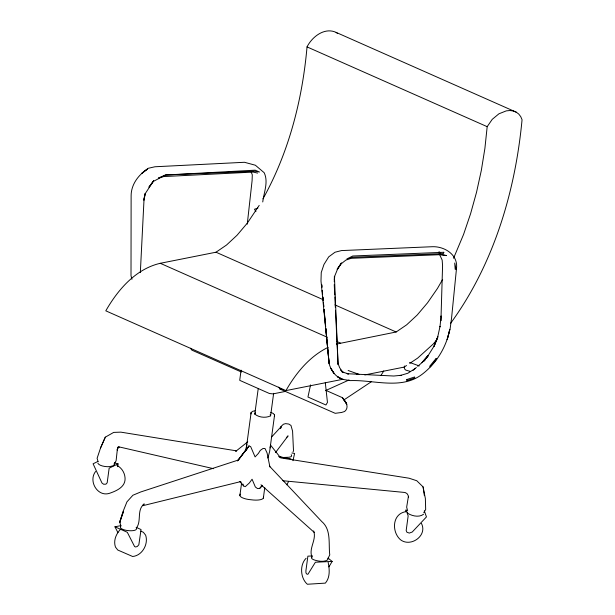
<?xml version="1.0" encoding="UTF-8"?>
<svg xmlns="http://www.w3.org/2000/svg" width="615" height="615" viewBox="0 0 615 615"><rect width="100%" height="100%" fill="white"/><g stroke="black" fill="none" stroke-linecap="round" stroke-linejoin="round"><path stroke-width="0.92" d="M441.04 316.756L442.577 265.811L442.162 260.091L439.856 255.133M334.268 279.91L334.422 276.289L338.089 364.61L335.483 310.275M140.335 272.56L144.033 199.252L144.979 193.71L143.902 200.19L145.424 193.341L153.673 180.725L148.93 187.191L153.273 181.463L165.45 175.014L255.156 170.171L259.515 172.023L254.664 171.208L165.45 175.014L158.501 177.981L163.751 176.567L253.257 172.085L257.585 173.092M334.245 281.678L334.76 275.966L337.427 269.432L341.433 262.928L337.143 269.316L341.156 263.85L345.822 260.122L351.119 258.315L442.316 254.579M245.739 450.787L246.807 444.43M450.503 323.459C493.576 264.435 515.262 191.895 522.058 119.74L520.728 116.627L518.768 114.067L516.239 112.161L336.09 32.38C324.52 27.037 312.082 36.808 307.031 46.901C302.388 99.676 288.896 152.374 262.966 198.829M516.239 112.161L513.241 110.961L509.881 110.531L506.291 110.869L498.926 113.806L492.231 119.348L487.18 126.675L484.897 148.399L481.33 170.386L476.533 192.272L470.583 213.728L463.587 234.392L453.562 258.254M247.261 224.168L252.096 180.641L252.296 174.791L251.22 172.192M405.762 511.711L406 509.82L408.16 515.87L406.184 530.491L406.899 532.213L409.306 533.082L412.219 532.037L426.456 516.915L424.296 510.857M136.438 528.477L136.315 529.4A9.048 2.86 7.7 0 1 129.588 530.737L126.659 530.414A7.28 2.299 7.7 0 1 120.486 527.685L120.817 525.218L120.694 526.148L119.833 521.505L123.315 511.865L119.679 522.612L122.923 511.849L126.944 501.863L132.894 495.244L140.781 491.946L238.466 459.982L248.99 445.906L250.674 446.651L255.087 456.914L258.385 453.409L260.283 450.403L262.913 448.543L265.004 448.489L267.071 452.948L269.908 466.916M241.088 370.138L239.712 380.339L269.462 393.515L272.983 393.892L285.629 391.378M264.765 487.634L263.351 498.096A11.708 3.698 7.7 0 1 253.572 500.033L248.883 499.526A9.502 2.998 7.7 0 1 239.896 495.552L240.096 494.068M250.928 413.98L251.128 412.496L252.78 411.266L255.525 410.72M239.896 495.552L241.61 482.86M246.031 450.188L251.128 412.496M273.644 393.316L270.6 415.825C265.834 418.231 258.892 417.547 254.779 414.11L255.563 412.78M254.779 414.11L258.2 388.788M270.6 415.825L270.216 414.387M267.879 458.014L269.639 451.533L274.574 415.04L273.298 413.488L270.769 412.373M263.351 498.096L263.551 496.613M274.375 416.516L274.574 415.04M117.65 466.708L118.057 463.871L114.49 462.895M262.751 201.958C263.843 192.441 268.655 182.032 264.173 172.715L255.371 165.227L244.47 162.283L154.957 166.765L148.207 168.302L141.881 173.307L147.515 169.025C138.429 174.814 131.126 184.569 131.126 195.693L131.01 275.704L131.956 279.272M310.567 384.905L307.954 397.029L325.919 404.985L327.457 402.433L325.289 382.592M292.94 460.704L294.623 453.44L291.917 453.001M270.131 447.897L270.515 445.052L280.678 457.898L409.083 478.216L416.77 480.738L423.082 486.903L425.372 498.534L425.672 509.504L423.75 512.71M404.547 365.979L404.17 367.301L404.808 369.231L405.869 370.145L410.167 371.352M118.026 447.589L117.242 450.119L117.388 449.012L116.089 460.835L114.167 464.041L114.598 463.057L113.96 465.586L109.654 466.616A7.149 2.26 7.7 0 1 98.946 464.425L97.9 463.372M247.753 441.831L235.76 451.333L236.421 450.841L120.863 432.145L113.69 432.399L105.311 437.157L100.599 447.843L97.101 458.306L98.108 461.834M280.586 428.586L281.316 426.472L271.63 436.973M293.04 451.94L293.501 450.772L292.579 431.153L290.972 425.449L288.781 424.058L285.568 423.62L283.4 424.258L281.355 426.172L280.417 428.178M288.596 481.499L286.821 484.774M100.599 447.843L105.311 437.157M95.617 471.467C88.053 480.961 97.547 497.327 109.624 493.276C116.627 490.839 125.645 486.926 125.068 478.032C124.722 472.681 121.724 467.892 116.958 465.401M328.126 558.205L329.763 554.868C328.364 543.721 331.447 529.707 321.776 521.558L269.462 466.124M246.707 449.611L247.891 447.459L238.02 460.212M259.199 205.387L247.361 223.061L237.052 235.245L226.543 245.016L216.003 252.212L160.277 263.297C135.631 269.001 117.857 289.75 105.795 310.829L285.944 390.602L343.178 379.224M442.646 279.425L437.465 288.443L427.51 302.841L417.201 315.026L406.692 324.797L396.152 331.992L336.374 344.108M285.944 390.602C295.992 372.974 309.637 356.316 328.195 347.291M328.917 566.876L332.154 561.418L328.056 558.113M136.522 527.862C141.758 520.774 136.438 509.935 144.218 503.908L142.834 505.33M381.092 375.258L383.76 370.937M239.765 481.445L243.578 485.927L245.262 486.673L249.329 482.99L252.073 479.231L255.34 486.957L257.5 488.564L259.591 488.51L262.167 485.581M424.342 361.074L425.434 359.521M426.533 357.968L428.178 355.639L421.729 362.85L417.693 366.332M248.99 445.906L237.436 460.966M275.489 452.617L288.081 435.858L286.344 437.719M120.571 529.238C116.089 533.858 113.206 540.746 115.482 547.096L117.757 550.018L132.648 556.49C142.257 555.622 148.646 544.052 145.64 535.188L143.357 532.267L140.835 531.152M436.865 339.834L433.221 344.023L417.654 358.107L409.721 363.396M117.78 448.32L119.187 446.705L117.611 447.382L120.317 447.174L213.543 468.691M428.178 355.639L422.059 362.573L428.417 355.139L433.736 346.622L437.895 336.743L434.067 346.353L437.734 336.843L440.048 326.319L439.971 326.873L441.109 315.949L441.163 320.684M259.591 488.51L262.497 485.335M306.109 558.266C299.459 564.877 300.389 578.246 307.354 584.25L325.35 583.12C330.263 577.508 329.571 569.175 328.156 562.341M412.98 370.391L416.34 367.493M423.543 514.255C419.253 517.646 412.219 516.085 407.899 513.402L407.438 512.41M406.546 365.51L404.163 367.101L364.757 374.935M343.885 399.95L371.591 381.561M414.994 368.654L407.837 373.251L400.088 375.542M312.113 557.082L311.574 557.405A7.142 2.252 7.7 0 0 315.633 560.38C319.585 561.387 324.32 562.141 327.918 559.742L327.457 558.751M97.946 461.45L93.088 463.787L101.944 482.975L103.635 484.251L105.949 484.166L107.179 482.783L109.155 468.161L118.057 463.871M325.681 390.54L349.051 379.985M257.9 208.101L254.479 209.231L255.94 211.598M406.354 511.603C392.186 513.333 391.348 531.737 400.473 539.732C410.743 547.711 427.817 535.488 421.421 523.396M142.788 505.699L240.903 481.553M283.238 389.61L280.171 389.095L278.649 387.15M117.949 532.682L114.951 526.801L120.448 525.71M401.318 375.273L393.785 376.019L347.114 373.705L348.574 373.943L342.009 371.875L343.693 372.621L340.772 370.03L341.825 371.091L339.618 367.609L338.073 363.619M356.708 374.251L358.914 374.381M312.535 555.937L307.877 556.16L305.901 570.782L305.955 572.972L307.016 574.249L307.969 574.21L315.387 562.233L332.154 561.418M282.808 480.722L405.07 492.5L407.007 493.584L408.229 495.575L408.552 497.558L408.398 496.513L406.661 507.16L407.645 510.873M438.487 254.303L446.636 255.594L441.124 254.572M279.187 456.976L290.918 458.852M342.778 379.394L350.342 380.616C373.828 379.701 401.188 390.095 421.952 374.427C436.381 363.534 446.413 347.068 449.757 329.325L447.166 339.68L450.095 329.002L451.548 318.239L456.507 268.401C458.244 254.764 444.53 246.254 432.368 246.715L341.456 250.582L334.99 252.242L328.718 256.855L323.967 264.458L321.245 272.545L320.992 280.993L329.148 363.665C331.008 370.614 335.705 377.133 342.778 379.394L337.489 376.741L341.094 378.648M278.749 456.468L283.377 457.475L289.058 457.245L291.218 456.638L291.648 455.646L291.187 454.662M348.136 370.499L358.361 374.089M409.613 362.42L419.23 365.94M307.031 46.901L487.18 126.675M216.003 252.212L323.567 299.851M334.937 304.886L396.152 331.992M160.277 263.297L327.311 337.266M336.928 341.525L340.426 343.07M325.85 390.341L342.378 397.659C345.884 401.334 349.62 407.345 344.669 411.481L341.563 412.473L335.206 413.318L279.871 389.018M241.395 372.014L191.926 350.158L190.404 348.213M136.115 527.347L141.05 529.538L138.844 544.767L137.268 546.512L135.569 546.981L134.585 546.551L127.305 532.275L114.951 526.801M439.018 251.804L440.632 252.665L439.917 253.411L438.541 252.304M336.09 32.38L337.351 33.341M260.991 484.758L314.25 532.413M242.948 484.013L243.578 485.927M311.943 556.921C308.43 548.342 316.856 539.832 313.665 530.906M423.082 486.903L424.373 495.667M321.906 286.59L321.73 284.691L321.991 287.551M322.537 293.255L322.268 290.395L322.606 294.216M322.89 297.06L323.159 299.912M323.429 302.764L323.782 306.578M324.589 315.134L325.035 319.892M325.212 321.799L325.658 326.557M325.842 328.456L329.148 363.665L325.789 328.502M322.875 297.076L323.229 300.881M323.405 302.788L323.759 306.601M324.551 315.164L325.612 326.596M334.245 284.537L334.752 295.016M334.844 296.922L335.352 307.4M406.838 379.547L406.653 380.777L414.748 378.048L414.618 376.98L406.838 379.547M443.815 252.288L443.4 253.588L352.556 257.255L346.875 258.946L352.772 255.994L443.815 252.288M436.158 358.391L429.754 366.209L430.1 366.932L436.688 359.075L436.158 358.391M456.153 269.086L455.192 269.293L454.7 263.028L456.153 269.086M334.06 373.497L330.885 368.362L334.06 373.497M346.122 402.956L342.378 397.659L346.829 404.316L346.122 402.956M324.413 313.235L324.051 309.43L324.374 313.266"/></g></svg>
